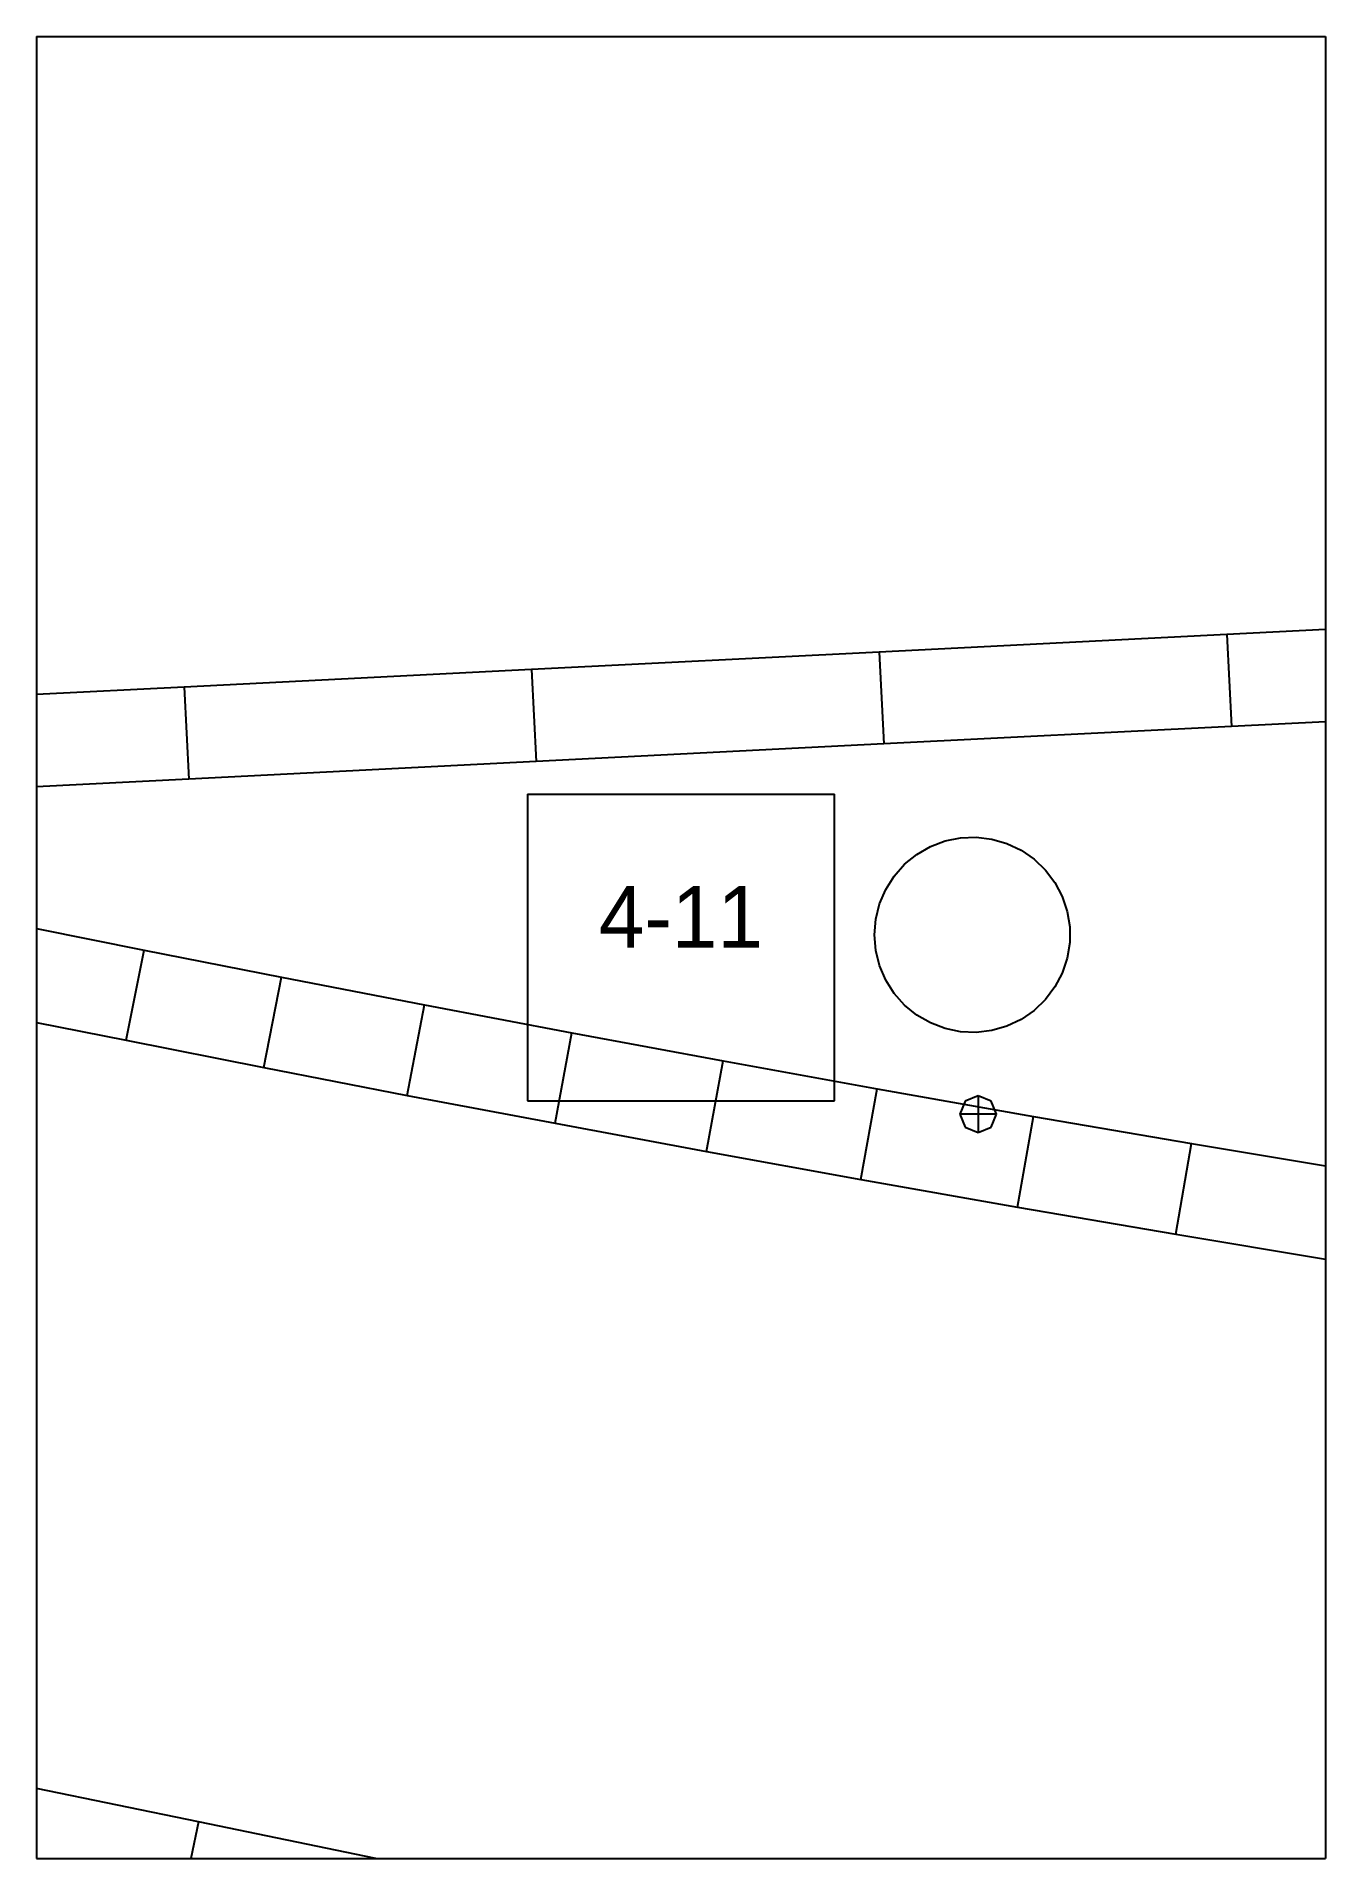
# Paper-space layout 'Plan 4-11' of a CAD drawing. Header units: metres, sheet in millimetres. Extents: x 0 to 210, y 0 to 297.
# The model-space entities are those that its viewports show. They can reach past a viewport. Long polylines and large blocks are cut down to what shows.
import ezdxf
from ezdxf.enums import TextEntityAlignment as Align

# ---------------------------------------------------------------- set-up
doc = ezdxf.new("R2010")
doc.units = ezdxf.units.M
for name, color, linetype in [('default', 7, 'Continuous'), ('TEXTLAYER', 7, 'Continuous'), ('VIEWPORTS', 7, 'Continuous')]:
    doc.layers.add(name, color=color, linetype=linetype)

msp = doc.modelspace()

# ---------------------------------------------------------------- linework, layer by layer
at = {"color": 9}
for p, q in [((2100, -594), (2100, -891)), ((2100, -594), (2100, -891)), ((2310, -594), (2310, -891)), ((2310, -594), (2310, -891)), ((1890, -891), (2100, -891)), ((1890, -891), (2100, -891)), ((2100, -891), (2310, -891)), ((2100, -891), (2100, -1188)), ((2100, -891), (2310, -891)), ((2100, -891), (2100, -1188)), ((2310, -891), (2520, -891)), ((2310, -891), (2310, -1188)), ((2310, -891), (2520, -891)), ((2310, -891), (2310, -1188)), ((2180, -1014.5), (2230, -1014.5)), ((2180, -1014.5), (2180, -1064.5)), ((2230, -1064.5), (2230, -1014.5)), ((2180, -1064.5), (2230, -1064.5)), ((1890, -1188), (2100, -1188)), ((1890, -1188), (2100, -1188)), ((2100, -1188), (2310, -1188)), ((2100, -1188), (2100, -1485)), ((2100, -1188), (2310, -1188)), ((2100, -1188), (2100, -1485)), ((2310, -1188), (2520, -1188)), ((2310, -1188), (2310, -1485)), ((2310, -1188), (2520, -1188)), ((2310, -1188), (2310, -1485))]:
    msp.add_line(p, q, dxfattribs=at)
at = {"layer": 'default', "color": 7, "linetype": 'Continuous'}
for p, q in [((2350.55, -985.63), (2293.92, -988.49)), ((2293.92, -988.49), (2237.3, -991.35)), ((2293.92, -988.49), (2294.68, -1003.47)), ((2237.3, -991.35), (2180.67, -994.21)), ((2237.3, -991.35), (2238.05, -1006.33)), ((2180.67, -994.21), (2124.05, -997.07)), ((2180.67, -994.21), (2181.43, -1009.19)), ((2124.05, -997.07), (2067.53, -999.93)), ((2124.05, -997.07), (2124.81, -1012.05)), ((2351.3, -1000.61), (2294.68, -1003.47)), ((2294.68, -1003.47), (2238.05, -1006.33)), ((2238.05, -1006.33), (2181.43, -1009.19)), ((2181.43, -1009.19), (2124.81, -1012.05)), ((2124.81, -1012.05), (2068.18, -1014.91)), ((2248.03, -1022.13), (2250.54, -1021.62)), ((2250.54, -1021.62), (2253.1, -1021.52)), ((2253.1, -1021.52), (2255.64, -1021.82)), ((2241.43, -1025.94), (2243.41, -1024.32)), ((2243.41, -1024.32), (2245.63, -1023.04)), ((2245.63, -1023.04), (2248.03, -1022.13)), ((2255.64, -1021.82), (2258.1, -1022.54)), ((2258.1, -1022.54), (2260.42, -1023.64)), ((2260.42, -1023.64), (2262.52, -1025.09)), ((2239.73, -1027.86), (2241.43, -1025.94)), ((2262.52, -1025.09), (2264.37, -1026.87)), ((2264.37, -1026.87), (2265.91, -1028.91)), ((2237.36, -1032.38), (2238.36, -1030.02)), ((2238.36, -1030.02), (2239.73, -1027.86)), ((2265.91, -1028.91), (2267.1, -1031.18)), ((2236.74, -1034.87), (2237.36, -1032.38)), ((2267.1, -1031.18), (2267.91, -1033.61)), ((2096.15, -1035.63), (2117.52, -1039.92)), ((2236.54, -1037.42), (2236.74, -1034.87)), ((2267.91, -1033.61), (2268.32, -1036.14)), ((2268.32, -1036.14), (2268.32, -1038.7)), ((2236.74, -1039.97), (2236.54, -1037.42)), ((2268.32, -1038.7), (2267.91, -1041.23)), ((2114.59, -1054.63), (2117.52, -1039.92)), ((2117.52, -1039.92), (2139.94, -1044.35)), ((2237.36, -1042.46), (2236.74, -1039.97)), ((2238.36, -1044.82), (2237.36, -1042.46)), ((2267.91, -1041.23), (2267.1, -1043.66)), ((2137.06, -1059.08), (2139.94, -1044.35)), ((2139.94, -1044.35), (2163.23, -1048.86)), ((2239.73, -1046.98), (2238.36, -1044.82)), ((2267.1, -1043.66), (2265.91, -1045.93)), ((2241.43, -1048.9), (2239.73, -1046.98)), ((2264.37, -1047.98), (2262.52, -1049.75)), ((2265.91, -1045.93), (2264.37, -1047.98)), ((2093.16, -1050.33), (2114.59, -1054.63)), ((2160.41, -1063.6), (2163.23, -1048.86)), ((2163.23, -1048.86), (2187.24, -1053.41)), ((2243.41, -1050.52), (2241.43, -1048.9)), ((2245.63, -1051.8), (2243.41, -1050.52)), ((2260.42, -1051.21), (2258.1, -1052.31)), ((2262.52, -1049.75), (2260.42, -1051.21)), ((2184.48, -1068.15), (2187.24, -1053.41)), ((2187.24, -1053.41), (2211.86, -1057.98)), ((2248.03, -1052.71), (2245.63, -1051.8)), ((2250.54, -1053.22), (2248.03, -1052.71)), ((2253.1, -1053.33), (2250.54, -1053.22)), ((2255.64, -1053.02), (2253.1, -1053.33)), ((2258.1, -1052.31), (2255.64, -1053.02)), ((2114.59, -1054.63), (2137.06, -1059.08)), ((2137.06, -1059.08), (2160.41, -1063.6)), ((2209.15, -1072.74), (2211.86, -1057.98)), ((2211.86, -1057.98), (2236.95, -1062.53)), ((2234.3, -1077.29), (2236.95, -1062.53)), ((2236.95, -1062.53), (2262.41, -1067.03)), ((2160.41, -1063.6), (2184.48, -1068.15)), ((2251.3, -1064.54), (2250.42, -1066.66)), ((2253.42, -1063.66), (2251.3, -1064.54)), ((2255.54, -1064.54), (2253.42, -1063.66)), ((2253.42, -1063.66), (2253.42, -1069.66)), ((2256.42, -1066.66), (2255.54, -1064.54)), ((2184.48, -1068.15), (2209.15, -1072.74)), ((2250.42, -1066.66), (2251.3, -1068.78)), ((2256.42, -1066.66), (2250.42, -1066.66)), ((2251.3, -1068.78), (2253.42, -1069.66)), ((2253.42, -1069.66), (2255.54, -1068.78)), ((2255.54, -1068.78), (2256.42, -1066.66)), ((2259.83, -1081.81), (2262.41, -1067.03)), ((2262.41, -1067.03), (2288.14, -1071.46)), ((2285.63, -1086.25), (2288.14, -1071.46)), ((2288.14, -1071.46), (2314.06, -1075.79)), ((2209.15, -1072.74), (2234.3, -1077.29)), ((2234.3, -1077.29), (2259.83, -1081.81)), ((2259.83, -1081.81), (2285.63, -1086.25)), ((2285.63, -1086.25), (2311.63, -1090.59)), ((2126.4, -1181.99), (2075.94, -1171.64)), ((2126.4, -1181.99), (2123.36, -1196.68)), ((2173.09, -1191.71), (2126.4, -1181.99))]:
    msp.add_line(p, q, dxfattribs=at)

# ---------------------------------------------------------------- texts
at = {"layer": 'TEXTLAYER', "color": 1}
msp.add_text('4-11', height=10, dxfattribs=at).set_placement((2205, -1039.5), align=Align.CENTER)

psp = doc.layouts.new('Plan 4-11')

# ---------------------------------------------------------------- viewports
at = {"layer": 'VIEWPORTS'}
psp.add_viewport(center=(105, 148.5), size=(210, 297), view_center_point=(2205, -1039.5), view_height=297, dxfattribs=at)

doc.saveas('drawing.dxf')
